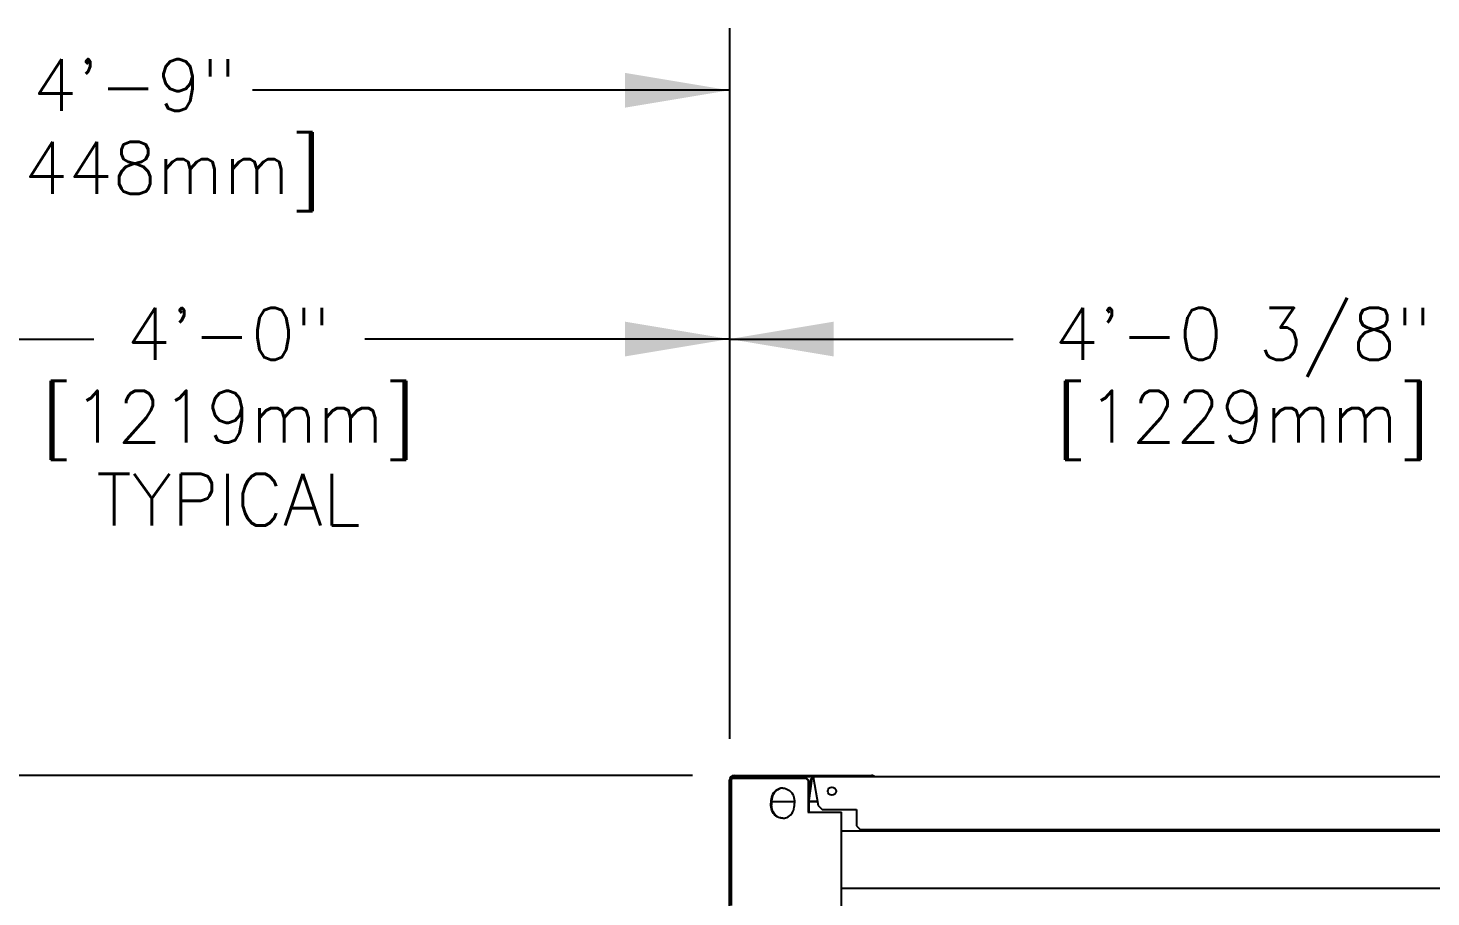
# Model space of a CAD drawing. Extents: x 0 to 406, y 0 to 300.
# Drawn here: x 180.1 to 247.8, y 194.5 to 236.4 of the extents above; entities that cross this region are included whole.
import ezdxf
from ezdxf.enums import TextEntityAlignment as Align

# ---------------------------------------------------------------- set-up
doc = ezdxf.new("R2010")
doc.units = 0
doc.header["$LTSCALE"] = 12
doc.linetypes.add('0', pattern=[0])
for name, color, linetype in [('DIM-CG', 31, 'CONTINUOUS'), ('DIM-SERV-CLEAR', 120, '0'), ('DIM-UNIT', 3, '0'), ('UNIT', 2, 'CONTINUOUS')]:
    doc.layers.add(name, color=color, linetype=linetype)
doc.styles.get("Standard").update_dxf_attribs({"font": 'SIMPLEX.SHX'})

msp = doc.modelspace()

# ---------------------------------------------------------------- linework, layer by layer
at = {"layer": 'DIM-CG', "linetype": '0'}
for p, q in [((213.945, 224.405), (213.945, 202.351)), ((213.945, 221.405), (227.639, 221.405))]:
    msp.add_line(p, q, dxfattribs=at)
msp.add_solid([(218.985, 222.245), (218.985, 220.565), (213.945, 221.405)], dxfattribs=at)
at = {"layer": 'DIM-SERV-CLEAR', "linetype": '0'}
for p, q in [((213.945, 236.405), (213.945, 202.126)), ((213.945, 233.405), (190.941, 233.405)), ((165.945, 221.405), (183.284, 221.405)), ((213.945, 221.405), (196.361, 221.405))]:
    msp.add_line(p, q, dxfattribs=at)
for points in [[(208.905, 234.245), (208.905, 232.565), (213.945, 233.405)], [(208.905, 222.245), (208.905, 220.565), (213.945, 221.405)]]:
    msp.add_solid(points, dxfattribs=at)
at = {"layer": 'DIM-UNIT', "linetype": '0'}
msp.add_line((212.17, 200.351), (93.104, 200.351), dxfattribs=at)
at = {"layer": 'UNIT', "linetype": '0'}
for p, q in [((214.17, 200.351), (220.807, 200.351)), ((220.216, 200.351), (220.216, 200.287)), ((213.945, 193.49), (213.945, 200.126)), ((214.045, 194.08), (214.045, 200.162)), ((214.064, 200.228), (217.631, 200.228)), ((260.741, 200.287), (214.17, 200.287)), ((217.668, 200.228), (217.635, 200.228)), ((217.741, 200.11), (217.635, 200.228)), ((217.774, 200.11), (217.668, 200.228)), ((217.774, 200.11), (217.741, 200.11)), ((217.741, 200.11), (217.741, 198.594)), ((217.774, 200.11), (217.741, 200.11)), ((217.774, 200.11), (217.774, 198.594)), ((217.91, 200.089), (217.774, 199.153)), ((217.878, 200.089), (217.774, 199.376)), ((217.878, 200.089), (217.882, 200.122)), ((217.878, 200.089), (217.91, 200.089)), ((217.882, 200.122), (217.89, 200.155)), ((217.89, 200.155), (217.898, 200.179)), ((217.898, 200.179), (217.911, 200.212)), ((217.91, 200.089), (217.92, 200.129)), ((217.911, 200.212), (217.923, 200.233)), ((217.92, 200.129), (217.927, 200.149)), ((217.923, 200.233), (217.934, 200.249)), ((217.927, 200.149), (217.937, 200.168)), ((217.934, 200.249), (217.948, 200.264)), ((217.937, 200.168), (217.944, 200.179)), ((217.944, 200.179), (217.953, 200.189)), ((217.948, 200.264), (217.965, 200.276)), ((217.953, 200.189), (218, 200.227)), ((217.965, 200.276), (217.982, 200.284)), ((217.982, 200.284), (218, 200.287)), ((217.995, 200.287), (218.225, 198.909)), ((218, 200.287), (218, 200.227)), ((215.953, 199.116), (215.953, 198.919)), ((215.986, 199.116), (215.986, 198.919)), ((215.986, 199.106), (217.08, 199.106)), ((217.774, 199.106), (218.193, 199.106)), ((218.198, 199.106), (217.774, 199.106)), ((217.737, 198.594), (219.348, 198.594)), ((218.225, 198.909), (218.422, 198.712)), ((218.422, 198.712), (220.076, 198.712)), ((219.348, 181.478), (219.348, 198.594)), ((220.076, 198.712), (220.076, 197.925)), ((219.348, 197.692), (302.568, 197.692)), ((220.076, 197.925), (220.273, 197.728)), ((254.639, 197.728), (220.273, 197.728)), ((302.568, 194.897), (219.348, 194.897))]:
    msp.add_line(p, q, dxfattribs=at)
at = {"layer": 'UNIT'}
for p, q in [((216.247, 199.67), (216.189, 199.629)), ((216.28, 199.67), (216.222, 199.629)), ((216.308, 199.701), (216.247, 199.67)), ((216.34, 199.701), (216.28, 199.67)), ((216.378, 199.727), (216.308, 199.701)), ((216.41, 199.727), (216.34, 199.701)), ((216.422, 199.737), (216.378, 199.727)), ((216.454, 199.737), (216.41, 199.727)), ((216.5, 199.746), (216.422, 199.737)), ((216.533, 199.746), (216.454, 199.737)), ((216.533, 199.746), (216.612, 199.737)), ((216.612, 199.737), (216.656, 199.727)), ((216.656, 199.727), (216.726, 199.701)), ((216.726, 199.701), (216.786, 199.67)), ((216.786, 199.67), (216.844, 199.629)), ((215.959, 199.211), (215.953, 199.135)), ((215.953, 199.135), (215.953, 199.078)), ((215.953, 199.078), (215.953, 199.018)), ((215.953, 198.958), (215.953, 199.018)), ((215.977, 199.298), (215.959, 199.211)), ((215.999, 199.366), (215.977, 199.298)), ((215.992, 199.211), (215.986, 199.135)), ((215.986, 199.135), (215.986, 199.078)), ((215.986, 199.078), (215.986, 199.018)), ((215.986, 198.958), (215.986, 199.018)), ((216.01, 199.298), (215.992, 199.211)), ((216.033, 199.441), (215.999, 199.366)), ((216.032, 199.366), (216.01, 199.298)), ((216.066, 199.441), (216.032, 199.366)), ((216.078, 199.512), (216.033, 199.441)), ((216.111, 199.512), (216.066, 199.441)), ((216.126, 199.571), (216.078, 199.512)), ((216.159, 199.571), (216.111, 199.512)), ((216.189, 199.629), (216.126, 199.571)), ((216.222, 199.629), (216.159, 199.571)), ((216.844, 199.629), (216.907, 199.571)), ((216.907, 199.571), (216.955, 199.512)), ((216.955, 199.512), (217, 199.441)), ((217, 199.441), (217.034, 199.366)), ((217.034, 199.366), (217.056, 199.298)), ((217.056, 199.298), (217.074, 199.211)), ((217.074, 199.211), (217.08, 199.135)), ((217.08, 199.135), (217.08, 199.078)), ((217.08, 199.078), (217.08, 199.018)), ((217.08, 198.958), (217.08, 199.018)), ((215.953, 198.901), (215.953, 198.958)), ((215.959, 198.825), (215.953, 198.901)), ((215.977, 198.737), (215.959, 198.825)), ((215.999, 198.67), (215.977, 198.737)), ((215.986, 198.901), (215.986, 198.958)), ((215.992, 198.825), (215.986, 198.901)), ((216.01, 198.737), (215.992, 198.825)), ((216.033, 198.595), (215.999, 198.67)), ((216.032, 198.67), (216.01, 198.737)), ((216.066, 198.595), (216.032, 198.67)), ((216.078, 198.524), (216.033, 198.595)), ((216.111, 198.524), (216.066, 198.595)), ((216.126, 198.465), (216.078, 198.524)), ((216.159, 198.465), (216.111, 198.524)), ((216.189, 198.407), (216.126, 198.465)), ((216.222, 198.407), (216.159, 198.465)), ((216.247, 198.366), (216.189, 198.407)), ((216.28, 198.366), (216.222, 198.407)), ((216.308, 198.335), (216.247, 198.366)), ((216.34, 198.335), (216.28, 198.366)), ((216.378, 198.309), (216.308, 198.335)), ((216.41, 198.309), (216.34, 198.335)), ((216.656, 198.309), (216.726, 198.335)), ((216.726, 198.335), (216.786, 198.366)), ((216.786, 198.366), (216.844, 198.407)), ((216.844, 198.407), (216.907, 198.465)), ((216.907, 198.465), (216.955, 198.524)), ((216.955, 198.524), (217, 198.595)), ((217, 198.595), (217.034, 198.67)), ((217.034, 198.67), (217.056, 198.737)), ((217.056, 198.737), (217.074, 198.825)), ((217.074, 198.825), (217.08, 198.901)), ((217.08, 198.901), (217.08, 198.958)), ((216.422, 198.299), (216.378, 198.309)), ((216.454, 198.299), (216.41, 198.309)), ((216.5, 198.29), (216.422, 198.299)), ((216.533, 198.29), (216.454, 198.299)), ((216.533, 198.29), (216.612, 198.299)), ((216.612, 198.299), (216.656, 198.309))]:
    msp.add_line(p, q, dxfattribs=at)
at = {"layer": 'UNIT', "linetype": '0'}
msp.add_circle((218.893, 199.598), 0.199, dxfattribs=at)
for centre, radius, start, end in [((214.17, 200.126), 0.225, 90, 180), ((220.807, 200.126), 0.225, 46.35826, 90), ((214.17, 200.162), 0.125, 90, 180)]:
    msp.add_arc(centre, radius, start, end, dxfattribs=at)

# ---------------------------------------------------------------- texts
at = {"layer": 'DIM-CG', "linetype": '0'}
for s, p in [('4\'-0 3/8"', (238.72, 221.66)), ('[1229mm]', (238.72, 217.66))]:
    msp.add_text(s, height=2.5, dxfattribs=at).set_placement(p, align=Align.MIDDLE_CENTER)
at = {"layer": 'DIM-SERV-CLEAR'}
for s, p in [('4\'-9"', (185.256, 233.66)), ('[1448mm]', (185.256, 229.66)), ('4\'-0"', (189.78, 221.66)), ('[1219mm]', (189.78, 217.66)), ('TYPICAL', (189.78, 213.66))]:
    msp.add_text(s, height=2.5, dxfattribs=at).set_placement(p, align=Align.MIDDLE_CENTER)

doc.saveas('drawing.dxf')
